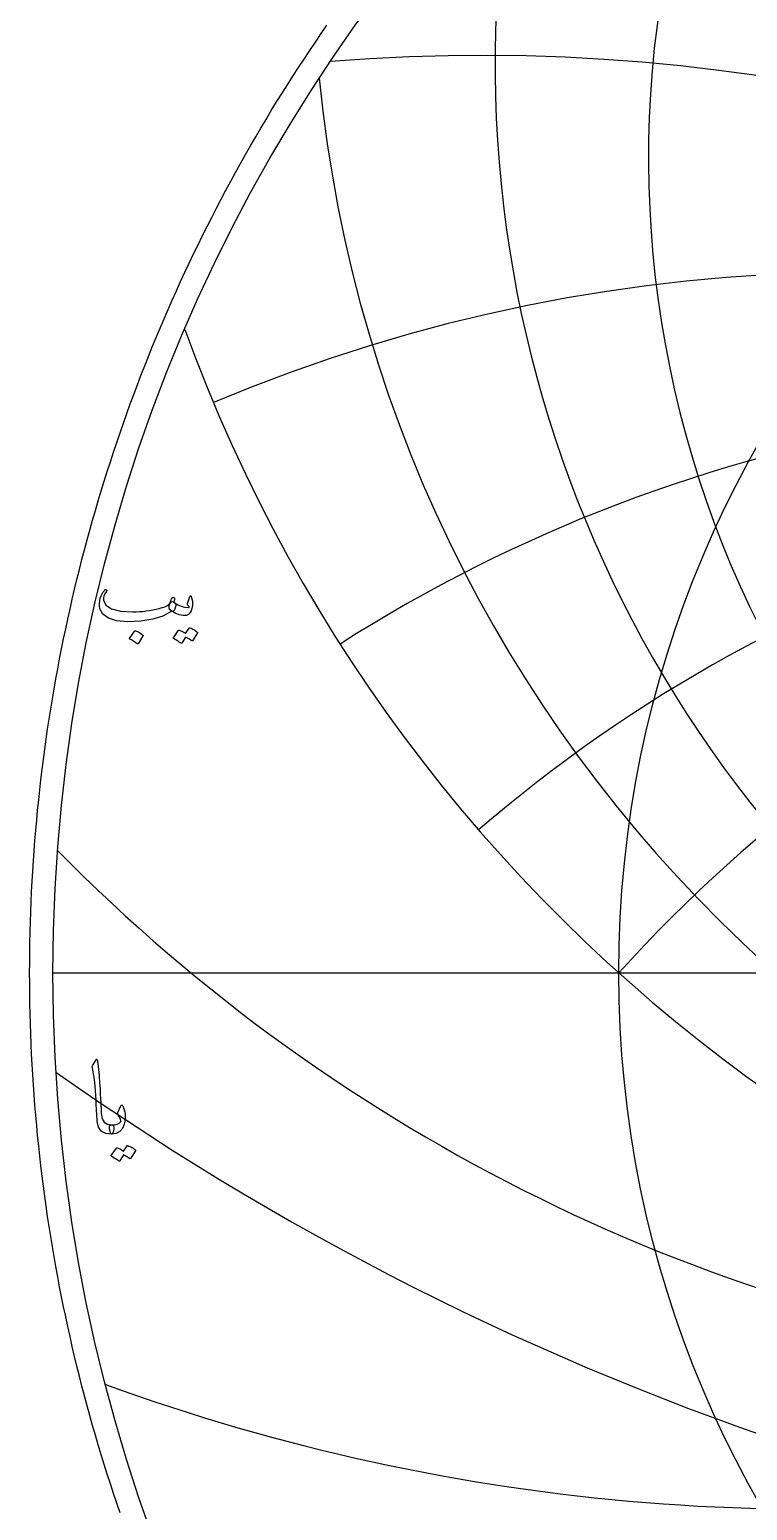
# Model space of a CAD drawing. Header units: millimetres. Extents: x -62 to 62, y -62 to 63.
# Drawn here: x -61.6 to -35, y -20 to 35 of the extents above; entities that cross this region are included whole.
import ezdxf

# ---------------------------------------------------------------- set-up
doc = ezdxf.new("R2010")
doc.units = ezdxf.units.MM
for name, color, linetype in [('CUT_OUTER', 1, 'Continuous'), ('ENGRAVE', 7, 'Continuous'), ('ENGRAVE_FINE', 8, 'Continuous'), ('TEXT', 5, 'Continuous')]:
    doc.layers.add(name, color=color, linetype=linetype)

msp = doc.modelspace()

# ---------------------------------------------------------------- linework, layer by layer
at = {"layer": 'CUT_OUTER'}
msp.add_lwpolyline([(-58.2612, -20.0432), (-58.3831, -19.6853), (-58.5028, -19.3267), (-58.6203, -18.9674), (-58.7356, -18.6073), (-58.8486, -18.2466), (-58.9595, -17.8852), (-59.0681, -17.5231), (-59.1745, -17.1603), (-59.2787, -16.7969), (-59.3807, -16.4328), (-59.4804, -16.0682), (-59.5778, -15.7029), (-59.6731, -15.3371), (-59.7661, -14.9706), (-59.8568, -14.6036), (-59.9453, -14.2361), (-60.0315, -13.868), (-60.1154, -13.4994), (-60.1971, -13.1303), (-60.2766, -12.7606), (-60.3537, -12.3906), (-60.4286, -12.02), (-60.5012, -11.649), (-60.5716, -11.2775), (-60.6396, -10.9057), (-60.7054, -10.5334), (-60.7689, -10.1607), (-60.8301, -9.7876), (-60.889, -9.4142), (-60.9456, -9.0404), (-61, -8.6663), (-61.052, -8.2919), (-61.1017, -7.9171), (-61.1491, -7.542), (-61.1943, -7.1667), (-61.2371, -6.7911), (-61.2776, -6.4152), (-61.3158, -6.0391), (-61.3517, -5.6627), (-61.3853, -5.2862), (-61.4166, -4.9094), (-61.4456, -4.5325), (-61.4722, -4.1554), (-61.4966, -3.7781), (-61.5186, -3.4007), (-61.5383, -3.0232), (-61.5557, -2.6455), (-61.5708, -2.2678), (-61.5835, -1.89), (-61.5939, -1.512), (-61.6021, -1.1341), (-61.6079, -0.7561), (-61.6113, -0.378), (-61.6125, 0), (-61.6113, 0.378), (-61.6079, 0.7561), (-61.6021, 1.1341), (-61.5939, 1.512), (-61.5835, 1.89), (-61.5708, 2.2678), (-61.5557, 2.6455), (-61.5383, 3.0232), (-61.5186, 3.4007), (-61.4966, 3.7781), (-61.4722, 4.1554), (-61.4456, 4.5325), (-61.4166, 4.9094), (-61.3853, 5.2862), (-61.3517, 5.6627), (-61.3158, 6.0391), (-61.2776, 6.4152), (-61.2371, 6.7911), (-61.1943, 7.1667), (-61.1491, 7.542), (-61.1017, 7.9171), (-61.052, 8.2919), (-61, 8.6663), (-60.9456, 9.0404), (-60.889, 9.4142), (-60.8301, 9.7876), (-60.7689, 10.1607), (-60.7054, 10.5334), (-60.6396, 10.9057), (-60.5716, 11.2775), (-60.5012, 11.649), (-60.4286, 12.02), (-60.3537, 12.3906), (-60.2766, 12.7606), (-60.1971, 13.1303), (-60.1154, 13.4994), (-60.0315, 13.868), (-59.9453, 14.2361), (-59.8568, 14.6036), (-59.7661, 14.9706), (-59.6731, 15.3371), (-59.5778, 15.7029), (-59.4804, 16.0682), (-59.3807, 16.4328), (-59.2787, 16.7969), (-59.1745, 17.1603), (-59.0681, 17.5231), (-58.9595, 17.8852), (-58.8486, 18.2466), (-58.7356, 18.6073), (-58.6203, 18.9674), (-58.5028, 19.3267), (-58.3831, 19.6853), (-58.2612, 20.0432), (-58.1372, 20.4003), (-58.0109, 20.7566), (-57.8824, 21.1122), (-57.7518, 21.4669), (-57.619, 21.8209), (-57.484, 22.174), (-57.3469, 22.5263), (-57.2076, 22.8778), (-57.0661, 23.2284), (-56.9225, 23.5781), (-56.7768, 23.9269), (-56.6289, 24.2748), (-56.4789, 24.6218), (-56.3267, 24.9679), (-56.1725, 25.3131), (-56.0161, 25.6573), (-55.8576, 26.0005), (-55.697, 26.3427), (-55.5344, 26.684), (-55.3696, 27.0242), (-55.2027, 27.3635), (-55.0338, 27.7017), (-54.8628, 28.0388), (-54.6897, 28.3749), (-54.5146, 28.71), (-54.3374, 29.0439), (-54.1581, 29.3768), (-53.9769, 29.7085), (-53.7936, 30.0392), (-53.6082, 30.3687), (-53.4209, 30.6971), (-53.2315, 31.0243), (-53.0402, 31.3503), (-52.8468, 31.6752), (-52.6515, 31.9988), (-52.4541, 32.3213), (-52.2548, 32.6425), (-52.0535, 32.9625), (-51.8503, 33.2813), (-51.6451, 33.5988), (-51.438, 33.9151), (-51.2289, 34.2301), (-51.0179, 34.5438), (-50.805, 34.8562), (-50.5902, 35.1672)], dxfattribs=at)
at = {"layer": 'ENGRAVE'}
msp.add_lwpolyline([(-60.75, 0), (60.75, 0)], dxfattribs=at)
for radius in [60.75, 39.7663]:
    msp.add_circle((0, 0), radius, dxfattribs=at)
for centre, radius, start, end in [((0, 30.2123), 38.6649, 146.69677, 33.30323), ((0, 33.6952), 44.3506, 168.64959, 11.35041), ((0, 38.1979), 51.1187, 185.60814, 354.39186), ((0, 44.165), 59.4298, 199.959035, 340.040965), ((0, -35.8057), 53.5108, 42, 138), ((0, -35.8057), 53.5108, 42, 138), ((-13.6023, 50.7645), 65.9046, 224.535726, 263.111304), ((-32.6231, 56.5048), 76.4095, 249.96829, 280.828753)]:
    msp.add_arc(centre, radius, start, end, dxfattribs=at)
at = {"layer": 'ENGRAVE_FINE'}
for centre, radius, start, end in [((-63.7717, -35.8057), 83.2481, 15.907198, 74.457561), ((-63.7717, -35.8057), 83.2481, 15.907198, 74.457561), ((-44.9009, -35.8057), 69.8534, 20.296793, 94.565762), ((-44.9009, -35.8057), 69.8534, 20.296793, 94.565762), ((-30.8945, -35.8057), 61.789, 24.992282, 112.762358), ((-30.8945, -35.8057), 61.789, 24.992282, 112.762358), ((-19.4764, -35.8057), 56.9451, 30.08929, 122.5356), ((-19.4764, -35.8057), 56.9451, 30.08929, 122.5356), ((-9.4354, -35.8057), 54.3363, 35.70752, 130.83453), ((-9.4354, -35.8057), 54.3363, 35.70752, 130.83453), ((0, 82.0633), 105.0224, 234.73332, 305.26668)]:
    msp.add_arc(centre, radius, start, end, dxfattribs=at)
at = {"layer": 'TEXT'}
for points in [[(-56.2649, 13.7549), (-56.2612, 13.753), (-56.2577, 13.7511), (-56.2545, 13.7491), (-56.2515, 13.7472), (-56.2485, 13.7451), (-56.2452, 13.7424), (-56.2418, 13.7393), (-56.2381, 13.7357), (-56.2072, 13.6993), (-56.1949, 13.6476), (-56.2014, 13.5805), (-56.2266, 13.4981), (-56.2498, 13.4481), (-56.2735, 13.4167), (-56.2977, 13.404), (-56.3224, 13.41), (-56.3348, 13.416), (-56.3454, 13.4186), (-56.354, 13.4179), (-56.3607, 13.4138), (-56.6749, 13.2419), (-57.0505, 13.1207), (-57.4874, 13.0502), (-57.9856, 13.0306), (-58.3884, 13.0651), (-58.6926, 13.1571), (-58.8981, 13.3065), (-59.005, 13.5135), (-59.0215, 13.6112), (-59.0251, 13.7089), (-59.0157, 13.8066), (-58.9935, 13.9044), (-58.963, 13.9908), (-58.9254, 14.0701), (-58.8806, 14.1422), (-58.8287, 14.2071), (-58.8188, 14.2152), (-58.8085, 14.2205), (-58.7978, 14.2229), (-58.7865, 14.2224), (-58.776, 14.2179), (-58.7674, 14.2119), (-58.7606, 14.2045), (-58.7559, 14.1956), (-58.7537, 14.187), (-58.7549, 14.1764), (-58.7594, 14.164), (-58.7674, 14.1496), (-58.8229, 14.0682), (-58.8593, 13.9887), (-58.8766, 13.9111), (-58.8747, 13.8354), (-58.7836, 13.6457), (-58.5719, 13.5096), (-58.2395, 13.4272), (-57.7863, 13.3985), (-57.6619, 13.4004), (-57.5377, 13.4062), (-57.4137, 13.4157), (-57.29, 13.4292), (-57.1673, 13.4464), (-57.0462, 13.4675), (-56.9268, 13.4924), (-56.8091, 13.5211), (-56.6948, 13.5537), (-56.6012, 13.5863), (-56.5281, 13.6189), (-56.4757, 13.6514), (-56.4554, 13.6687), (-56.4369, 13.6897), (-56.42, 13.7147), (-56.4048, 13.7434), (-56.3905, 13.7755), (-56.3765, 13.8105), (-56.3627, 13.8483), (-56.3492, 13.889), (-56.3439, 13.9015), (-56.3358, 13.912), (-56.3248, 13.9206), (-56.3109, 13.9273), (-56.296, 13.9309), (-56.2821, 13.9302), (-56.2692, 13.9252), (-56.2572, 13.9159), (-56.2476, 13.9029), (-56.2419, 13.8871), (-56.24, 13.8684), (-56.2419, 13.8469)], [(-56.3799, 13.4483), (-56.4215, 13.4878), (-56.4431, 13.5374), (-56.4445, 13.5971), (-56.4258, 13.6668), (-56.3854, 13.7293), (-56.3482, 13.7674), (-56.3145, 13.781), (-56.284, 13.7702), (-56.1403, 13.6751), (-55.9966, 13.6083), (-55.8529, 13.5698), (-55.7092, 13.5595), (-55.7042, 13.5604), (-55.7006, 13.5633), (-55.6984, 13.5681), (-55.6977, 13.5748), (-55.7013, 13.5875), (-55.7121, 13.6064), (-55.73, 13.6315), (-55.7552, 13.6629), (-55.76, 13.6725), (-55.7629, 13.6821), (-55.7638, 13.6917), (-55.7629, 13.7012), (-55.6709, 13.9657), (-55.6666, 13.9757), (-55.6613, 13.9829), (-55.6551, 13.9872), (-55.6479, 13.9887), (-55.6407, 13.9875), (-55.6345, 13.9839), (-55.6292, 13.9779), (-55.6249, 13.9695), (-55.5962, 13.8835), (-55.5789, 13.798), (-55.5732, 13.713), (-55.5789, 13.6284), (-55.5976, 13.5233), (-55.623, 13.4378), (-55.6551, 13.3719), (-55.6939, 13.3257), (-55.7233, 13.3003), (-55.7504, 13.2816), (-55.7751, 13.2696), (-55.7974, 13.2644), (-55.9257, 13.2615), (-56.0656, 13.2912), (-56.217, 13.3535), (-56.3799, 13.4483)], [(-57.7173, 12.6895), (-57.7125, 12.6943), (-57.7058, 12.6972), (-57.6972, 12.6982), (-57.6867, 12.6972), (-57.6122, 12.667), (-57.542, 12.6301), (-57.4761, 12.5865), (-57.4146, 12.5362), (-57.4086, 12.5286), (-57.4059, 12.5209), (-57.4067, 12.5132), (-57.4107, 12.5056), (-57.5908, 12.2143), (-57.5976, 12.2074), (-57.6062, 12.2057), (-57.6167, 12.2093), (-57.6292, 12.2182), (-57.6399, 12.2258), (-57.657, 12.2373), (-57.6802, 12.2527), (-57.7096, 12.2718), (-57.7458, 12.2948), (-57.7892, 12.3216), (-57.8397, 12.3523), (-57.8974, 12.3868), (-57.9051, 12.3925), (-57.9089, 12.3983), (-57.9089, 12.404), (-57.9051, 12.4098)], [(-55.6977, 12.7968), (-55.6929, 12.8016), (-55.6862, 12.8045), (-55.6776, 12.8055), (-55.6671, 12.8045), (-55.6293, 12.7904), (-55.5928, 12.7748), (-55.5575, 12.7578), (-55.5233, 12.7393), (-55.4902, 12.7192), (-55.4577, 12.6972), (-55.426, 12.6732), (-55.395, 12.6474), (-55.389, 12.6395), (-55.3863, 12.6311), (-55.3871, 12.6222), (-55.3911, 12.6129), (-55.5751, 12.3216), (-55.5801, 12.3178), (-55.5875, 12.3178), (-55.5974, 12.3216), (-55.6096, 12.3293), (-55.618, 12.3364), (-55.6316, 12.3461), (-55.6505, 12.3584), (-55.6747, 12.3734), (-55.7044, 12.3912), (-55.7399, 12.4122), (-55.7811, 12.4362), (-55.828, 12.4634), (-55.9736, 12.2373), (-55.9803, 12.2304), (-55.989, 12.2287), (-55.9995, 12.2323), (-56.012, 12.2412), (-56.0227, 12.2488), (-56.0397, 12.2603), (-56.063, 12.2756), (-56.0924, 12.2948), (-56.1286, 12.3178), (-56.172, 12.3446), (-56.2225, 12.3753), (-56.2802, 12.4098), (-56.2862, 12.4155), (-56.2888, 12.4213), (-56.2881, 12.427), (-56.284, 12.4328), (-56.0963, 12.7125), (-56.0915, 12.7173), (-56.0848, 12.7202), (-56.0761, 12.7211), (-56.0656, 12.7202), (-56.0335, 12.7098), (-56.0024, 12.6977), (-55.9722, 12.6839), (-55.943, 12.6685), (-55.9147, 12.6516), (-55.8874, 12.6335), (-55.8611, 12.6142), (-55.8357, 12.5937)], [(-59.152, -3.2297), (-59.1446, -3.2182), (-59.1377, -3.2106), (-59.1312, -3.2067), (-59.1252, -3.2067), (-59.1161, -3.2118), (-59.108, -3.2269), (-59.1008, -3.252), (-59.0946, -3.2872), (-59.0629, -3.5734), (-59.0371, -3.8381), (-59.0169, -4.0812), (-59.0026, -4.3028), (-58.9934, -4.4922), (-58.9849, -4.662), (-58.9771, -4.8122), (-58.97, -4.9427), (-58.9639, -5.0536), (-58.959, -5.1449), (-58.9553, -5.2165), (-58.9528, -5.2685), (-58.9187, -5.4242), (-58.8435, -5.5387), (-58.7271, -5.612), (-58.5695, -5.644), (-58.5257, -5.6555), (-58.4977, -5.6824), (-58.4855, -5.7245), (-58.4891, -5.782), (-58.507, -5.8725), (-58.5264, -5.9372), (-58.5473, -5.976), (-58.5695, -5.989), (-58.7913, -5.9597), (-58.9547, -5.8721), (-59.0596, -5.726), (-59.106, -5.5214), (-59.1134, -5.4236), (-59.1199, -5.3255), (-59.1258, -5.2272), (-59.131, -5.1286), (-59.1356, -5.0298), (-59.1401, -4.9308), (-59.1443, -4.8315), (-59.1482, -4.732), (-59.1554, -4.5422), (-59.1654, -4.3713), (-59.1784, -4.2193), (-59.1942, -4.0862), (-59.2129, -3.9585), (-59.2344, -3.8223), (-59.2589, -3.6777), (-59.2862, -3.5248), (-59.2898, -3.4973), (-59.289, -3.4721), (-59.284, -3.4494), (-59.2747, -3.429)], [(-58.3396, -5.1803), (-58.2323, -4.9427), (-58.2165, -4.9166), (-58.1997, -4.9073), (-58.182, -4.9147), (-58.1633, -4.9389), (-58.1288, -5.0114), (-58.102, -5.0869), (-58.0828, -5.1656), (-58.0713, -5.2474), (-58.0677, -5.3328), (-58.0723, -5.4223), (-58.085, -5.5158), (-58.1058, -5.6134), (-58.1693, -5.7777), (-58.2677, -5.8951), (-58.4012, -5.9655), (-58.5695, -5.989), (-58.5889, -5.9767), (-58.6088, -5.9401), (-58.6292, -5.879), (-58.65, -5.7935), (-58.656, -5.7478), (-58.6548, -5.7102), (-58.6464, -5.6807), (-58.6308, -5.6594), (-58.6184, -5.6512), (-58.604, -5.646), (-58.5877, -5.6436), (-58.5695, -5.644), (-58.4634, -5.6407), (-58.3712, -5.6191), (-58.2929, -5.5794), (-58.2285, -5.5214), (-58.2256, -5.5169), (-58.2246, -5.5109), (-58.2256, -5.5035), (-58.2285, -5.4946), (-58.2436, -5.4405), (-58.2658, -5.3854), (-58.2953, -5.3293), (-58.3319, -5.2723), (-58.3439, -5.2508), (-58.3492, -5.2282), (-58.3477, -5.2048), (-58.3396, -5.1803)], [(-57.9985, -6.422), (-57.9937, -6.4172), (-57.987, -6.4143), (-57.9784, -6.4134), (-57.9679, -6.4143), (-57.9301, -6.4285), (-57.8936, -6.444), (-57.8583, -6.461), (-57.8242, -6.4795), (-57.791, -6.4996), (-57.7585, -6.5216), (-57.7268, -6.5456), (-57.6958, -6.5715), (-57.6898, -6.5794), (-57.6872, -6.5877), (-57.6879, -6.5966), (-57.6919, -6.6059), (-57.8759, -6.8972), (-57.8809, -6.901), (-57.8883, -6.901), (-57.8982, -6.8972), (-57.9104, -6.8895), (-57.9188, -6.8825), (-57.9324, -6.8728), (-57.9513, -6.8604), (-57.9755, -6.8455), (-58.0052, -6.8276), (-58.0407, -6.8067), (-58.0819, -6.7826), (-58.1288, -6.7554), (-58.2744, -6.9815), (-58.2812, -6.9885), (-58.2898, -6.9901), (-58.3003, -6.9865), (-58.3128, -6.9777), (-58.3236, -6.97), (-58.3406, -6.9585), (-58.3638, -6.9432), (-58.3932, -6.924), (-58.4294, -6.901), (-58.4728, -6.8742), (-58.5233, -6.8435), (-58.581, -6.8091), (-58.587, -6.8033), (-58.5897, -6.7976), (-58.5889, -6.7918), (-58.5849, -6.7861), (-58.3971, -6.5063), (-58.3923, -6.5015), (-58.3856, -6.4986), (-58.377, -6.4977), (-58.3664, -6.4986), (-58.3343, -6.5091), (-58.3032, -6.5212), (-58.273, -6.5349), (-58.2438, -6.5504), (-58.2155, -6.5673), (-58.1882, -6.5853), (-58.1619, -6.6046), (-58.1365, -6.6251)]]:
    msp.add_lwpolyline(points, close=True, dxfattribs=at)

doc.saveas('drawing.dxf')
